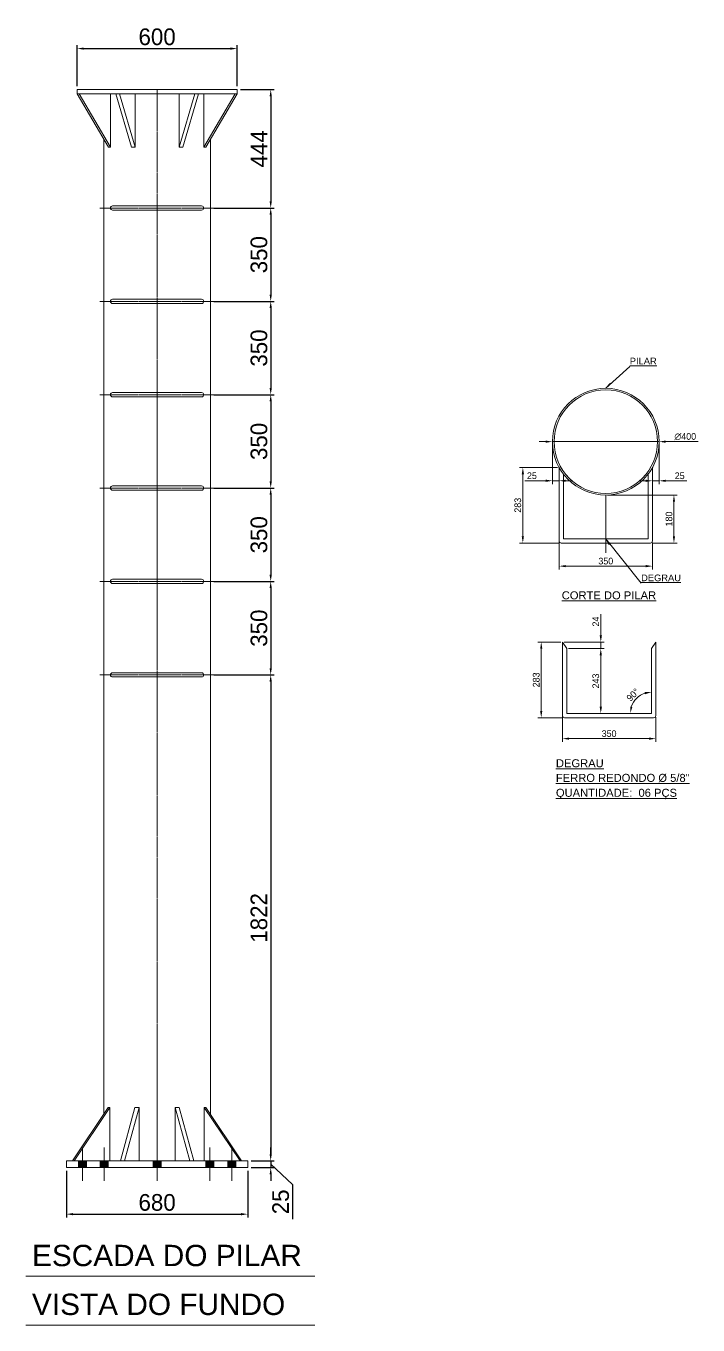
# Model space of a CAD drawing. Header units: millimetres. Extents: x 259906 to 295831, y -52980 to -28535.
# Drawn here: x 282961 to 285482, y -41270 to -36400 of the extents above; entities that cross this region are included whole.
import ezdxf

# ---------------------------------------------------------------- set-up
doc = ezdxf.new("R2010")
doc.units = ezdxf.units.MM
doc.header["$LTSCALE"] = 0.2
doc.linetypes.add('CENTER', pattern=[50.8, 31.75, -6.35, 6.35, -6.35])
for name, color, linetype, lineweight in [('03', 3, 'Continuous', 13), ('04', 4, 'Continuous', 5), ('CENT 1', 1, 'CENTER', 9), ('CONT4', 4, 'Continuous', 5), ('COTA', 1, 'Continuous', 9)]:
    doc.layers.add(name, color=color, linetype=linetype, lineweight=lineweight)
doc.styles.add('1-500', font='arial.ttf', dxfattribs={"height": 100})
doc.styles.add('1-75', font='arial.ttf', dxfattribs={"height": 15})
doc.dimstyles.new('ESC10', dxfattribs={"dimscale": 10, "dimtxt": 2.5, "dimasz": 2.5, "dimexe": 1.25, "dimexo": 0.625, "dimtad": 1, "dimdec": 0, "dimtxsty": 'Standard', "dimcen": 2.5, "dimclrd": 1, "dimclre": 1, "dimclrt": 2, "dimadec": 0, "dimazin": 0, "dimtfac": 1, "dimtdec": 0, "dimtmove": 0, "dimatfit": 3, "dimfxl": 1, "dimlwd": 9, "dimlwe": 9, "dimarcsym": 0})
doc.dimstyles.new('ESC25', dxfattribs={"dimscale": 25, "dimtxt": 2.5, "dimasz": 1, "dimexe": 0.5, "dimexo": 0.5, "dimgap": 0.5, "dimtad": 1, "dimdec": 0, "dimzin": 0, "dimdsep": 46, "dimtxsty": 'Standard', "dimcen": 1.5, "dimclrd": 1, "dimclre": 1, "dimclrt": 2, "dimadec": 0, "dimazin": 0, "dimtfac": 1, "dimtdec": 0, "dimtofl": 0, "dimtmove": 0, "dimatfit": 3, "dimfxl": 1, "dimtolj": 1, "dimtzin": 0, "dimarcsym": 0})

# ---------------------------------------------------------------- blocks, each defined once
blk = doc.blocks.new('*D156')
at = {"layer": 'COTA', "color": 1, "lineweight": -2, "transparency": 16777216}
for p, q in [((283153.1, -36626.3), (283153.1, -36472.6)), ((283753.1, -36626.3), (283753.1, -36472.6)), ((283178.1, -36485.1), (283728.1, -36485.1))]:
    blk.add_line(p, q, dxfattribs=at)
at = {"layer": 'COTA', "color": 1, "transparency": 16777216}
for points in [[(283178.1, -36480.9), (283178.1, -36489.2), (283153.1, -36485.1)], [(283728.1, -36480.9), (283728.1, -36489.2), (283753.1, -36485.1)]]:
    blk.add_solid(points, dxfattribs=at)
at = {"layer": 'COTA', "color": 2, "transparency": 16777216, "insert": (283453.1, -36441.3), "char_height": 62.5, "attachment_point": 5}
blk.add_mtext('\\A1;600', dxfattribs=at)
blk = doc.blocks.new('*D157')
at = {"layer": 'COTA', "color": 1, "lineweight": -2, "transparency": 16777216}
for p, q in [((283113.1, -40692.3), (283113.1, -40867.1)), ((283793.1, -40692.3), (283793.1, -40867.1)), ((283138.1, -40854.6), (283768.1, -40854.6))]:
    blk.add_line(p, q, dxfattribs=at)
at = {"layer": 'COTA', "color": 1, "transparency": 16777216}
for points in [[(283138.1, -40850.4), (283138.1, -40858.8), (283113.1, -40854.6)], [(283768.1, -40850.4), (283768.1, -40858.8), (283793.1, -40854.6)]]:
    blk.add_solid(points, dxfattribs=at)
at = {"layer": 'COTA', "color": 2, "transparency": 16777216, "insert": (283453.1, -40810.9), "char_height": 62.5, "attachment_point": 5}
blk.add_mtext('\\A1;680', dxfattribs=at)
blk = doc.blocks.new('*D158')
at = {"layer": 'COTA', "color": 1, "lineweight": 9, "transparency": 16777216}
for p, q in [((285142.1, -38158.6), (285403.9, -38158.6)), ((285391.4, -38183.6), (285391.4, -38313.6)), ((285309.1, -38338.6), (285403.9, -38338.6))]:
    blk.add_line(p, q, dxfattribs=at)
at = {"layer": 'COTA', "color": 1, "transparency": 16777216}
for points in [[(285387.3, -38183.6), (285395.6, -38183.6), (285391.4, -38158.6)], [(285387.3, -38313.6), (285395.6, -38313.6), (285391.4, -38338.6)]]:
    blk.add_solid(points, dxfattribs=at)
at = {"layer": 'COTA', "color": 2, "transparency": 16777216, "insert": (285372.7, -38248.6), "char_height": 25, "attachment_point": 5, "rotation": 90}
blk.add_mtext('180', dxfattribs=at)
blk = doc.blocks.new('*D159')
at = {"layer": 'COTA', "color": 1, "lineweight": 9, "transparency": 16777216}
for p, q in [((284954.6, -38055.5), (284812.2, -38055.5)), ((284824.7, -38080.5), (284824.7, -38313.6)), ((284962.6, -38338.6), (284812.2, -38338.6))]:
    blk.add_line(p, q, dxfattribs=at)
at = {"layer": 'COTA', "color": 1, "transparency": 16777216}
for points in [[(284820.5, -38080.5), (284828.9, -38080.5), (284824.7, -38055.5)], [(284820.5, -38313.6), (284828.9, -38313.6), (284824.7, -38338.6)]]:
    blk.add_solid(points, dxfattribs=at)
at = {"layer": 'COTA', "color": 2, "transparency": 16777216, "insert": (284805.9, -38197), "char_height": 25, "attachment_point": 5, "rotation": 90}
blk.add_mtext('283', dxfattribs=at)
blk = doc.blocks.new('*D160')
at = {"layer": 'COTA', "color": 1, "lineweight": 9, "transparency": 16777216}
for p, q in [((284960.8, -38336.9), (284960.8, -38437.8)), ((285310.8, -38336.9), (285310.8, -38437.8)), ((284985.8, -38425.3), (285285.8, -38425.3))]:
    blk.add_line(p, q, dxfattribs=at)
at = {"layer": 'COTA', "color": 1, "transparency": 16777216}
for points in [[(284985.8, -38421.1), (284985.8, -38429.4), (284960.8, -38425.3)], [(285285.8, -38421.1), (285285.8, -38429.4), (285310.8, -38425.3)]]:
    blk.add_solid(points, dxfattribs=at)
at = {"layer": 'COTA', "color": 2, "transparency": 16777216, "insert": (285135.8, -38406.5), "char_height": 25, "attachment_point": 5}
blk.add_mtext('350', dxfattribs=at)
blk = doc.blocks.new('*D161')
at = {"layer": 'COTA', "color": 1, "lineweight": -2, "transparency": 16777216}
for p, q in [((283765.6, -36638.8), (283891.7, -36638.8)), ((283879.2, -36663.8), (283879.2, -37057.7)), ((283665.6, -37082.7), (283891.7, -37082.7))]:
    blk.add_line(p, q, dxfattribs=at)
at = {"layer": 'COTA', "color": 1, "transparency": 16777216}
for points in [[(283875, -36663.8), (283883.3, -36663.8), (283879.2, -36638.8)], [(283875, -37057.7), (283883.3, -37057.7), (283879.2, -37082.7)]]:
    blk.add_solid(points, dxfattribs=at)
at = {"layer": 'COTA', "color": 2, "transparency": 16777216, "insert": (283835.4, -36860.8), "char_height": 62.5, "attachment_point": 5, "rotation": 90}
blk.add_mtext('\\A1;444', dxfattribs=at)
blk = doc.blocks.new('*D162')
at = {"layer": 'COTA', "color": 1, "lineweight": -2, "transparency": 16777216}
for p, q in [((283665.6, -37082.7), (283891.7, -37082.7)), ((283879.2, -37107.7), (283879.2, -37407.7)), ((283665.6, -37432.7), (283891.7, -37432.7))]:
    blk.add_line(p, q, dxfattribs=at)
at = {"layer": 'COTA', "color": 1, "transparency": 16777216}
for points in [[(283875, -37107.7), (283883.3, -37107.7), (283879.2, -37082.7)], [(283875, -37407.7), (283883.3, -37407.7), (283879.2, -37432.7)]]:
    blk.add_solid(points, dxfattribs=at)
at = {"layer": 'COTA', "color": 2, "transparency": 16777216, "insert": (283835.4, -37257.7), "char_height": 62.5, "attachment_point": 5, "rotation": 90}
blk.add_mtext('\\A1;350', dxfattribs=at)
blk = doc.blocks.new('*D163')
at = {"layer": 'COTA', "color": 1, "lineweight": -2, "transparency": 16777216}
for p, q in [((283665.6, -37432.7), (283891.7, -37432.7)), ((283879.2, -37457.7), (283879.2, -37757.7)), ((283665.6, -37782.7), (283891.7, -37782.7))]:
    blk.add_line(p, q, dxfattribs=at)
at = {"layer": 'COTA', "color": 1, "transparency": 16777216}
for points in [[(283875, -37457.7), (283883.3, -37457.7), (283879.2, -37432.7)], [(283875, -37757.7), (283883.3, -37757.7), (283879.2, -37782.7)]]:
    blk.add_solid(points, dxfattribs=at)
at = {"layer": 'COTA', "color": 2, "transparency": 16777216, "insert": (283835.4, -37607.7), "char_height": 62.5, "attachment_point": 5, "rotation": 90}
blk.add_mtext('\\A1;350', dxfattribs=at)
blk = doc.blocks.new('*D164')
at = {"layer": 'COTA', "color": 1, "lineweight": -2, "transparency": 16777216}
for p, q in [((283665.6, -37782.7), (283891.7, -37782.7)), ((283879.2, -37807.7), (283879.2, -38107.7)), ((283665.6, -38132.7), (283891.7, -38132.7))]:
    blk.add_line(p, q, dxfattribs=at)
at = {"layer": 'COTA', "color": 1, "transparency": 16777216}
for points in [[(283875, -37807.7), (283883.3, -37807.7), (283879.2, -37782.7)], [(283875, -38107.7), (283883.3, -38107.7), (283879.2, -38132.7)]]:
    blk.add_solid(points, dxfattribs=at)
at = {"layer": 'COTA', "color": 2, "transparency": 16777216, "insert": (283835.4, -37957.7), "char_height": 62.5, "attachment_point": 5, "rotation": 90}
blk.add_mtext('\\A1;350', dxfattribs=at)
blk = doc.blocks.new('*D165')
at = {"layer": 'COTA', "color": 1, "lineweight": -2, "transparency": 16777216}
for p, q in [((283665.6, -38132.7), (283891.7, -38132.7)), ((283879.2, -38157.7), (283879.2, -38457.7)), ((283665.6, -38482.7), (283891.7, -38482.7))]:
    blk.add_line(p, q, dxfattribs=at)
at = {"layer": 'COTA', "color": 1, "transparency": 16777216}
for points in [[(283875, -38157.7), (283883.3, -38157.7), (283879.2, -38132.7)], [(283875, -38457.7), (283883.3, -38457.7), (283879.2, -38482.7)]]:
    blk.add_solid(points, dxfattribs=at)
at = {"layer": 'COTA', "color": 2, "transparency": 16777216, "insert": (283835.4, -38307.7), "char_height": 62.5, "attachment_point": 5, "rotation": 90}
blk.add_mtext('\\A1;350', dxfattribs=at)
blk = doc.blocks.new('*D166')
at = {"layer": 'COTA', "color": 1, "lineweight": -2, "transparency": 16777216}
for p, q in [((283665.6, -38482.7), (283891.7, -38482.7)), ((283879.2, -38507.7), (283879.2, -38807.8)), ((283665.6, -38832.8), (283891.7, -38832.8))]:
    blk.add_line(p, q, dxfattribs=at)
at = {"layer": 'COTA', "color": 1, "transparency": 16777216}
for points in [[(283875, -38507.7), (283883.3, -38507.7), (283879.2, -38482.7)], [(283875, -38807.8), (283883.3, -38807.8), (283879.2, -38832.8)]]:
    blk.add_solid(points, dxfattribs=at)
at = {"layer": 'COTA', "color": 2, "transparency": 16777216, "insert": (283835.4, -38657.8), "char_height": 62.5, "attachment_point": 5, "rotation": 90}
blk.add_mtext('\\A1;350', dxfattribs=at)
blk = doc.blocks.new('*D167')
at = {"layer": 'COTA', "color": 1, "lineweight": -2, "transparency": 16777216}
for p, q in [((283665.6, -38832.8), (283891.7, -38832.8)), ((283879.2, -38857.8), (283879.2, -40629.8)), ((283805.6, -40654.8), (283891.7, -40654.8))]:
    blk.add_line(p, q, dxfattribs=at)
at = {"layer": 'COTA', "color": 1, "transparency": 16777216}
for points in [[(283875, -38857.8), (283883.3, -38857.8), (283879.2, -38832.8)], [(283875, -40629.8), (283883.3, -40629.8), (283879.2, -40654.8)]]:
    blk.add_solid(points, dxfattribs=at)
at = {"layer": 'COTA', "color": 2, "transparency": 16777216, "insert": (283835.4, -39743.8), "char_height": 62.5, "attachment_point": 5, "rotation": 90}
blk.add_mtext('\\A1;1822', dxfattribs=at)
blk = doc.blocks.new('*D168')
at = {"layer": 'COTA', "color": 1, "lineweight": -2, "transparency": 16777216}
for p, q in [((283879.2, -40629.8), (283879.2, -40604.8)), ((283805.6, -40654.8), (283891.7, -40654.8)), ((283879.2, -40654.8), (283879.2, -40679.8)), ((283805.6, -40679.8), (283891.7, -40679.8)), ((283879.2, -40667.3), (283960.4, -40743.9)), ((283879.2, -40704.8), (283879.2, -40729.8)), ((283960.4, -40743.9), (283960.4, -40873.1))]:
    blk.add_line(p, q, dxfattribs=at)
at = {"layer": 'COTA', "color": 1, "transparency": 16777216}
for points in [[(283875, -40629.8), (283883.3, -40629.8), (283879.2, -40654.8)], [(283875, -40704.8), (283883.3, -40704.8), (283879.2, -40679.8)]]:
    blk.add_solid(points, dxfattribs=at)
at = {"layer": 'COTA', "color": 2, "transparency": 16777216, "insert": (283916.7, -40808.5), "char_height": 62.5, "attachment_point": 5, "rotation": 90}
blk.add_mtext('\\A1;25', dxfattribs=at)
blk = doc.blocks.new('*D169')
at = {"layer": 'COTA', "color": 1, "lineweight": 9, "transparency": 16777216}
for p, q in [((284910.8, -37958.6), (284885.8, -37958.6)), ((284935.8, -37958.6), (285335.8, -37958.6)), ((285481.7, -37958.6), (285360.8, -37958.6))]:
    blk.add_line(p, q, dxfattribs=at)
at = {"layer": 'COTA', "color": 1, "transparency": 16777216}
for points in [[(284910.8, -37954.5), (284910.8, -37962.8), (284935.8, -37958.6)], [(285360.8, -37954.5), (285360.8, -37962.8), (285335.8, -37958.6)]]:
    blk.add_solid(points, dxfattribs=at)
at = {"layer": 'COTA', "color": 2, "transparency": 16777216, "insert": (285433.7, -37939.9), "char_height": 25, "attachment_point": 5}
blk.add_mtext('∅400', dxfattribs=at)
blk = doc.blocks.new('*D170')
at = {"layer": 'COTA', "color": 1, "lineweight": 9, "transparency": 16777216}
for p, q in [((284967, -38710.1), (284881.1, -38710.1)), ((284893.6, -38735.1), (284893.6, -38968.3)), ((284975, -38993.3), (284881.1, -38993.3))]:
    blk.add_line(p, q, dxfattribs=at)
at = {"layer": 'COTA', "color": 1, "transparency": 16777216}
for points in [[(284889.5, -38735.1), (284897.8, -38735.1), (284893.6, -38710.1)], [(284889.5, -38968.3), (284897.8, -38968.3), (284893.6, -38993.3)]]:
    blk.add_solid(points, dxfattribs=at)
at = {"layer": 'COTA', "color": 2, "transparency": 16777216, "insert": (284874.9, -38851.7), "char_height": 25, "attachment_point": 5, "rotation": 90}
blk.add_mtext('283', dxfattribs=at)
blk = doc.blocks.new('*D171')
at = {"layer": 'COTA', "color": 1, "lineweight": 9, "transparency": 16777216}
for p, q in [((284973.2, -38991.5), (284973.2, -39084.4)), ((285323.2, -38991.5), (285323.2, -39084.4)), ((284998.2, -39071.9), (285298.2, -39071.9))]:
    blk.add_line(p, q, dxfattribs=at)
at = {"layer": 'COTA', "color": 1, "transparency": 16777216}
for points in [[(284998.2, -39067.7), (284998.2, -39076.1), (284973.2, -39071.9)], [(285298.2, -39067.7), (285298.2, -39076.1), (285323.2, -39071.9)]]:
    blk.add_solid(points, dxfattribs=at)
at = {"layer": 'COTA', "color": 2, "transparency": 16777216, "insert": (285148.2, -39053.2), "char_height": 25, "attachment_point": 5}
blk.add_mtext('350', dxfattribs=at)
blk = doc.blocks.new('*D172')
at = {"layer": 'COTA', "color": 1, "lineweight": 9, "transparency": 16777216}
for p, q in [((284995.5, -38734.6), (285129.5, -38734.6)), ((285117, -38759.6), (285117, -38952.3)), ((284995.5, -38977.3), (285129.5, -38977.3))]:
    blk.add_line(p, q, dxfattribs=at)
at = {"layer": 'COTA', "color": 1, "transparency": 16777216}
for points in [[(285112.9, -38759.6), (285121.2, -38759.6), (285117, -38734.6)], [(285112.9, -38952.3), (285121.2, -38952.3), (285117, -38977.3)]]:
    blk.add_solid(points, dxfattribs=at)
at = {"layer": 'COTA', "color": 2, "transparency": 16777216, "insert": (285098.3, -38855.9), "char_height": 25, "attachment_point": 5, "rotation": 90}
blk.add_mtext('243', dxfattribs=at)
blk = doc.blocks.new('*D173')
at = {"layer": 'COTA', "color": 1, "lineweight": 9, "transparency": 16777216}
for p, q in [((285117, -38685.1), (285117, -38605.9)), ((284979.5, -38710.1), (285129.5, -38710.1)), ((285117, -38734.6), (285117, -38710.1)), ((284995.5, -38734.6), (285129.5, -38734.6)), ((285117, -38759.6), (285117, -38784.6))]:
    blk.add_line(p, q, dxfattribs=at)
at = {"layer": 'COTA', "color": 1, "transparency": 16777216}
for points in [[(285112.9, -38685.1), (285121.2, -38685.1), (285117, -38710.1)], [(285112.9, -38759.6), (285121.2, -38759.6), (285117, -38734.6)]]:
    blk.add_solid(points, dxfattribs=at)
at = {"layer": 'COTA', "color": 2, "transparency": 16777216, "insert": (285098.3, -38633), "char_height": 25, "attachment_point": 5, "rotation": 90}
blk.add_mtext('24', dxfattribs=at)
blk = doc.blocks.new('*D174')
at = {"layer": 'COTA', "color": 1, "lineweight": 9, "transparency": 16777216}
blk.add_arc((285307.2, -38977.3), 79.8, 108.0348, 161.9652, dxfattribs=at)
at = {"layer": 'COTA', "color": 1, "transparency": 16777216}
for points in [[(285281.9, -38897.3), (285283.2, -38905.5), (285307.2, -38897.5)], [(285235.5, -38953.2), (285227.3, -38951.9), (285227.5, -38977.3)]]:
    blk.add_solid(points, dxfattribs=at)
at = {"layer": 'COTA', "color": 2, "transparency": 16777216, "insert": (285237.6, -38907.6), "char_height": 25, "attachment_point": 5, "rotation": 45}
blk.add_mtext('90°', dxfattribs=at)
blk = doc.blocks.new('*D175')
at = {"layer": 'COTA', "color": 1, "lineweight": 9, "transparency": 16777216}
for p, q in [((285335.8, -37964.9), (285335.8, -38117.9)), ((285310.8, -38061.7), (285310.8, -38117.9)), ((285285.8, -38105.4), (285260.8, -38105.4)), ((285310.8, -38105.4), (285335.8, -38105.4)), ((285360.8, -38105.4), (285440, -38105.4))]:
    blk.add_line(p, q, dxfattribs=at)
at = {"layer": 'COTA', "color": 1, "transparency": 16777216}
for points in [[(285285.8, -38101.2), (285285.8, -38109.6), (285310.8, -38105.4)], [(285360.8, -38101.2), (285360.8, -38109.6), (285335.8, -38105.4)]]:
    blk.add_solid(points, dxfattribs=at)
at = {"layer": 'COTA', "color": 2, "transparency": 16777216, "insert": (285412.9, -38086.6), "char_height": 25, "attachment_point": 5}
blk.add_mtext('25', dxfattribs=at)
blk = doc.blocks.new('*D176')
at = {"layer": 'COTA', "color": 1, "lineweight": 9, "transparency": 16777216}
for p, q in [((284935.8, -37964.9), (284935.8, -38117.6)), ((284960.8, -38061.7), (284960.8, -38117.6)), ((284910.8, -38105.1), (284831.7, -38105.1)), ((284960.8, -38105.1), (284935.8, -38105.1)), ((284985.8, -38105.1), (285010.8, -38105.1))]:
    blk.add_line(p, q, dxfattribs=at)
at = {"layer": 'COTA', "color": 1, "transparency": 16777216}
for points in [[(284910.8, -38100.9), (284910.8, -38109.3), (284935.8, -38105.1)], [(284985.8, -38100.9), (284985.8, -38109.3), (284960.8, -38105.1)]]:
    blk.add_solid(points, dxfattribs=at)
at = {"layer": 'COTA', "color": 2, "transparency": 16777216, "insert": (284858.7, -38086.4), "char_height": 25, "attachment_point": 5}
blk.add_mtext('25', dxfattribs=at)

msp = doc.modelspace()

# ---------------------------------------------------------------- linework, layer by layer
at = {"layer": '03'}
for p, q in [((283753.1, -36638.8), (283153.1, -36638.8)), ((283153.1, -36654.8), (283153.1, -36638.8)), ((283753.1, -36654.8), (283153.1, -36654.8)), ((283271, -36854.8), (283153.1, -36654.8)), ((283278, -36854.8), (283160.3, -36654.8)), ((283278, -36854.8), (283278, -36654.8)), ((283356.9, -36854.8), (283297.8, -36654.8)), ((283370.9, -36854.8), (283312.1, -36654.8)), ((283370.9, -36654.8), (283370.9, -36854.8)), ((283535.4, -36854.8), (283594.2, -36654.8)), ((283535.4, -36654.8), (283535.4, -36854.8)), ((283549.4, -36854.8), (283608.5, -36654.8)), ((283628.3, -36854.8), (283746, -36654.8)), ((283628.3, -36854.8), (283628.3, -36654.8)), ((283635.3, -36854.8), (283753.1, -36654.8)), ((283753.1, -36654.8), (283753.1, -36638.8)), ((283253.1, -40480.1), (283253.1, -36824.6)), ((283278, -36854.8), (283271, -36854.8)), ((283356.9, -36854.8), (283370.9, -36854.8)), ((283549.4, -36854.8), (283535.4, -36854.8)), ((283628.3, -36854.8), (283635.3, -36854.8)), ((283653.1, -40480.1), (283653.1, -36824.6)), ((283620.1, -37074.7), (283286.1, -37074.7)), ((283620.1, -37090.7), (283286.1, -37090.7)), ((283620.1, -37424.7), (283286.1, -37424.7)), ((283620.1, -37440.7), (283286.1, -37440.7)), ((283620.1, -37774.7), (283286.1, -37774.7)), ((283620.1, -37790.7), (283286.1, -37790.7)), ((284960.8, -38055.5), (284960.8, -38330.6)), ((284976.8, -38080), (284976.8, -38322.6)), ((285294.8, -38080), (285294.8, -38322.6)), ((285310.8, -38055.5), (285310.8, -38330.6)), ((283620.1, -38124.7), (283286.1, -38124.7)), ((283620.1, -38140.7), (283286.1, -38140.7)), ((284976.8, -38322.6), (285294.8, -38322.6)), ((284968.8, -38338.6), (285302.8, -38338.6)), ((283620.1, -38474.7), (283286.1, -38474.7)), ((283620.1, -38490.7), (283286.1, -38490.7)), ((284973.2, -38710.1), (284973.2, -38985.3)), ((284973.2, -38710.1), (284989.2, -38734.6)), ((285307.2, -38734.6), (285323.2, -38710.1)), ((285323.2, -38710.1), (285323.2, -38985.3)), ((284989.2, -38734.6), (284989.2, -38977.3)), ((285307.2, -38734.6), (285307.2, -38977.3)), ((283620.1, -38824.8), (283286.1, -38824.8)), ((283620.1, -38840.8), (283286.1, -38840.8)), ((284981.2, -38993.3), (285315.2, -38993.3)), ((284989.2, -38977.3), (285307.2, -38977.3)), ((283136, -40654.8), (283270, -40454.8)), ((283142.2, -40654.8), (283276, -40454.8)), ((283270, -40454.8), (283276, -40454.8)), ((283276, -40454.8), (283276, -40654.8)), ((283315.7, -40654.8), (283369.9, -40454.8)), ((283330.4, -40654.8), (283385.9, -40454.8)), ((283369.9, -40454.8), (283385.9, -40454.8)), ((283385.9, -40454.8), (283385.9, -40654.8)), ((283520.4, -40454.8), (283520.4, -40654.8)), ((283536.4, -40454.8), (283520.4, -40454.8)), ((283575.9, -40654.8), (283520.4, -40454.8)), ((283590.6, -40654.8), (283536.4, -40454.8)), ((283764.1, -40654.8), (283630.2, -40454.8)), ((283630.2, -40454.8), (283630.2, -40654.8)), ((283630.2, -40454.8), (283636.2, -40454.8)), ((283770.2, -40654.8), (283636.2, -40454.8)), ((283793.1, -40654.8), (283113.1, -40654.8)), ((283113.1, -40654.8), (283113.1, -40679.8)), ((283158.1, -40679.8), (283158.1, -40654.8)), ((283188.1, -40679.8), (283188.1, -40654.8)), ((283240.1, -40679.8), (283240.1, -40654.8)), ((283270.1, -40679.8), (283270.1, -40654.8)), ((283438.1, -40679.8), (283438.1, -40654.8)), ((283468.1, -40679.8), (283468.1, -40654.8)), ((283636.1, -40679.8), (283636.1, -40654.8)), ((283666.1, -40679.8), (283666.1, -40654.8)), ((283718.1, -40679.8), (283718.1, -40654.8)), ((283748.1, -40679.8), (283748.1, -40654.8)), ((283793.1, -40679.8), (283793.1, -40654.8)), ((283113.1, -40679.8), (283793.1, -40679.8))]:
    msp.add_line(p, q, dxfattribs=at)
for radius in [200, 194]:
    msp.add_circle((285135.8, -37958.6), radius, dxfattribs=at)
for centre, start, end in [((283286.1, -37082.7), 90, 270), ((283620.1, -37082.7), 270, 90), ((283286.1, -37432.7), 90, 270), ((283620.1, -37432.7), 270, 90), ((283286.1, -37782.7), 90, 270), ((283620.1, -37782.7), 270, 90), ((283286.1, -38132.7), 90, 270), ((283620.1, -38132.7), 270, 90), ((284968.8, -38330.6), 180, 270), ((285302.8, -38330.6), 270, 0), ((283286.1, -38482.7), 90, 270), ((283620.1, -38482.7), 270, 90), ((283286.1, -38832.8), 90, 270), ((283620.1, -38832.8), 270, 90), ((284981.2, -38985.3), 180, 270), ((285315.2, -38985.3), 270, 0)]:
    msp.add_arc(centre, 8, start, end, dxfattribs=at)
for points in [[(283158.1, -40679.8), (283158.1, -40654.8), (283188.1, -40679.8), (283188.1, -40654.8)], [(283240.1, -40679.8), (283240.1, -40654.8), (283270.1, -40679.8), (283270.1, -40654.8)], [(283438.1, -40679.8), (283438.1, -40654.8), (283468.1, -40679.8), (283468.1, -40654.8)], [(283636.1, -40679.8), (283636.1, -40654.8), (283666.1, -40679.8), (283666.1, -40654.8)], [(283718.1, -40679.8), (283718.1, -40654.8), (283748.1, -40679.8), (283748.1, -40654.8)]]:
    msp.add_solid(points, dxfattribs=at)
at = {"layer": '04'}
for p, q in [((285135.8, -37758.6), (285225.4, -37676.5)), ((285135.8, -37758.6), (285153.1, -37739.4)), ((285135.8, -38322.6), (285147.8, -38345.5)), ((285135.8, -38322.6), (285267.9, -38489.3))]:
    msp.add_line(p, q, dxfattribs=at)
at = {"layer": '04', "color": 4}
for p, q in [((282961.4, -41087), (284044.6, -41087)), ((282961.4, -41270.1), (284044.6, -41270.1))]:
    msp.add_line(p, q, dxfattribs=at)
at = {"layer": 'CENT 1'}
for p, q in [((283453.1, -40654.8), (283453.1, -36638.8)), ((283665.9, -37082.7), (283238.3, -37082.7)), ((283665.9, -37432.7), (283238.3, -37432.7)), ((283665.9, -37782.7), (283238.3, -37782.7)), ((283665.9, -38132.7), (283238.3, -38132.7)), ((285135.8, -38158.6), (285135.8, -38375.4)), ((283665.9, -38482.7), (283238.3, -38482.7)), ((283665.9, -38832.8), (283238.3, -38832.8)), ((283173.1, -40729.8), (283173.1, -40604.8)), ((283255.1, -40729.8), (283255.1, -40604.8)), ((283453.1, -40729.8), (283453.1, -40604.8)), ((283651.1, -40729.8), (283651.1, -40604.8)), ((283733.1, -40729.8), (283733.1, -40604.8))]:
    msp.add_line(p, q, dxfattribs=at)

# ---------------------------------------------------------------- texts
at = {"layer": '04', "color": 4, "style": '1-75'}
for s, p in [('ESCADA DO PILAR', (282983.8, -41049.5)), ('VISTA DO FUNDO', (282983.8, -41232.6))]:
    msp.add_text(s, height=80, dxfattribs=at).set_placement(p)
at = {"layer": 'CONT4', "style": '1-500'}
for s, height, p in [('%%UPILAR', 25, (285225.8, -37668.9)), ('%%UDEGRAU', 25, (285268.3, -38481.8)), ('%%UCORTE DO PILAR', 30, (284970.6, -38549.7)), ('%%UDEGRAU', 30, (284948.7, -39179.2)), ('%%UFERRO REDONDO %%C 5/8"', 30, (284948.7, -39234)), ('%%UQUANTIDADE:  06 PÇS', 30, (284948.7, -39289.9))]:
    msp.add_text(s, height=height, dxfattribs=at).set_placement(p)

# ---------------------------------------------------------------- dimensions: what is measured, and where the dimension line sits
at = {"layer": 'COTA'}
for base, p1, p2, dimstyle, picture, middle in [((283753.1, -36485.1), (283153.1, -36638.8), (283753.1, -36638.8), 'ESC25', '*D156', (283453.1, -36441.3)), ((284935.8, -38105.1), (284960.8, -38055.5), (284935.8, -37958.6), 'ESC10', '*D176', (284858.7, -38086.4)), ((285335.8, -38105.4), (285310.8, -38055.5), (285335.8, -37958.6), 'ESC10', '*D175', (285412.9, -38086.6)), ((285310.8, -38425.3), (284960.8, -38330.6), (285310.8, -38330.6), 'ESC10', '*D160', (285135.8, -38406.5)), ((285323.2, -39071.9), (284973.2, -38985.3), (285323.2, -38985.3), 'ESC10', '*D171', (285148.2, -39053.2)), ((283793.1, -40854.6), (283113.1, -40679.8), (283793.1, -40679.8), 'ESC25', '*D157', (283453.1, -40810.9))]:
    dim = msp.add_linear_dim(base=base, p1=p1, p2=p2, dimstyle=dimstyle, dxfattribs=at)
    dim.commit()
    dim.dimension.update_dxf_attribs({"geometry": picture, "text_midpoint": middle})
for base, p1, p2, picture, middle in [((283879.2, -37082.7), (283753.1, -36638.8), (283653.1, -37082.7), '*D161', (283835.4, -36860.8)), ((283879.2, -37432.7), (283653.1, -37082.7), (283653.1, -37432.7), '*D162', (283835.4, -37257.7)), ((283879.2, -37782.7), (283653.1, -37432.7), (283653.1, -37782.7), '*D163', (283835.4, -37607.7)), ((283879.2, -38132.7), (283653.1, -37782.7), (283653.1, -38132.7), '*D164', (283835.4, -37957.7)), ((283879.2, -38482.7), (283653.1, -38132.7), (283653.1, -38482.7), '*D165', (283835.4, -38307.7)), ((283879.2, -38832.8), (283653.1, -38482.7), (283653.1, -38832.8), '*D166', (283835.4, -38657.8)), ((283879.2, -40654.8), (283653.1, -38832.8), (283793.1, -40654.8), '*D167', (283835.4, -39743.8))]:
    dim = msp.add_linear_dim(base=base, p1=p1, p2=p2, angle=90, dimstyle='ESC25', override={"dimtmove": 1}, dxfattribs=at)
    dim.commit()
    dim.dimension.update_dxf_attribs({"geometry": picture, "text_midpoint": middle})
dim = msp.add_diameter_dim_2p(p1=(284935.8, -37958.6), p2=(285335.8, -37958.6), dimstyle='ESC10', dxfattribs=at)
dim.commit()
dim.dimension.update_dxf_attribs({"geometry": '*D169', "text_midpoint": (285433.7, -37939.9)})
for base, p1, p2, picture, middle in [((284824.7, -38338.6), (284960.8, -38055.5), (284968.8, -38338.6), '*D159', (284805.9, -38197)), ((285391.4, -38338.6), (285135.8, -38158.6), (285302.8, -38338.6), '*D158', (285372.7, -38248.6)), ((285117.0244, -38710.0763), (284989.2375, -38734.5736), (284973.2375, -38710.0763), '*D173', (285098.2744, -38632.993)), ((284893.6, -38993.3), (284973.2, -38710.1), (284981.2, -38993.3), '*D170', (284874.9, -38851.7)), ((285117, -38977.3), (284989.2, -38734.6), (284989.2, -38977.3), '*D172', (285098.3, -38855.9))]:
    dim = msp.add_linear_dim(base=base, p1=p1, p2=p2, angle=90, dimstyle='ESC10', dxfattribs=at)
    dim.commit()
    dim.dimension.update_dxf_attribs({"geometry": picture, "text_midpoint": middle})
dim = msp.add_angular_dim_2l(base=(285267.4, -38908.2), line1=((285307.2, -38734.6), (285307.2, -38977.3)), line2=((284989.2, -38977.3), (285307.2, -38977.3)), dimstyle='ESC10', dxfattribs=at)
dim.commit()
dim.dimension.update_dxf_attribs({"geometry": '*D174', "text_midpoint": (285237.6, -38907.6)})
dim = msp.add_linear_dim(base=(283879.2, -40679.8), p1=(283793.1, -40654.8), p2=(283793.1, -40679.8), angle=90, dimstyle='ESC25', override={"dimtmove": 1}, dxfattribs=at)
dim.commit()
dim.dimension.update_dxf_attribs({"geometry": '*D168', "text_midpoint": (283960.4, -40756.4), "dimtype": 160})

doc.saveas('drawing.dxf')
